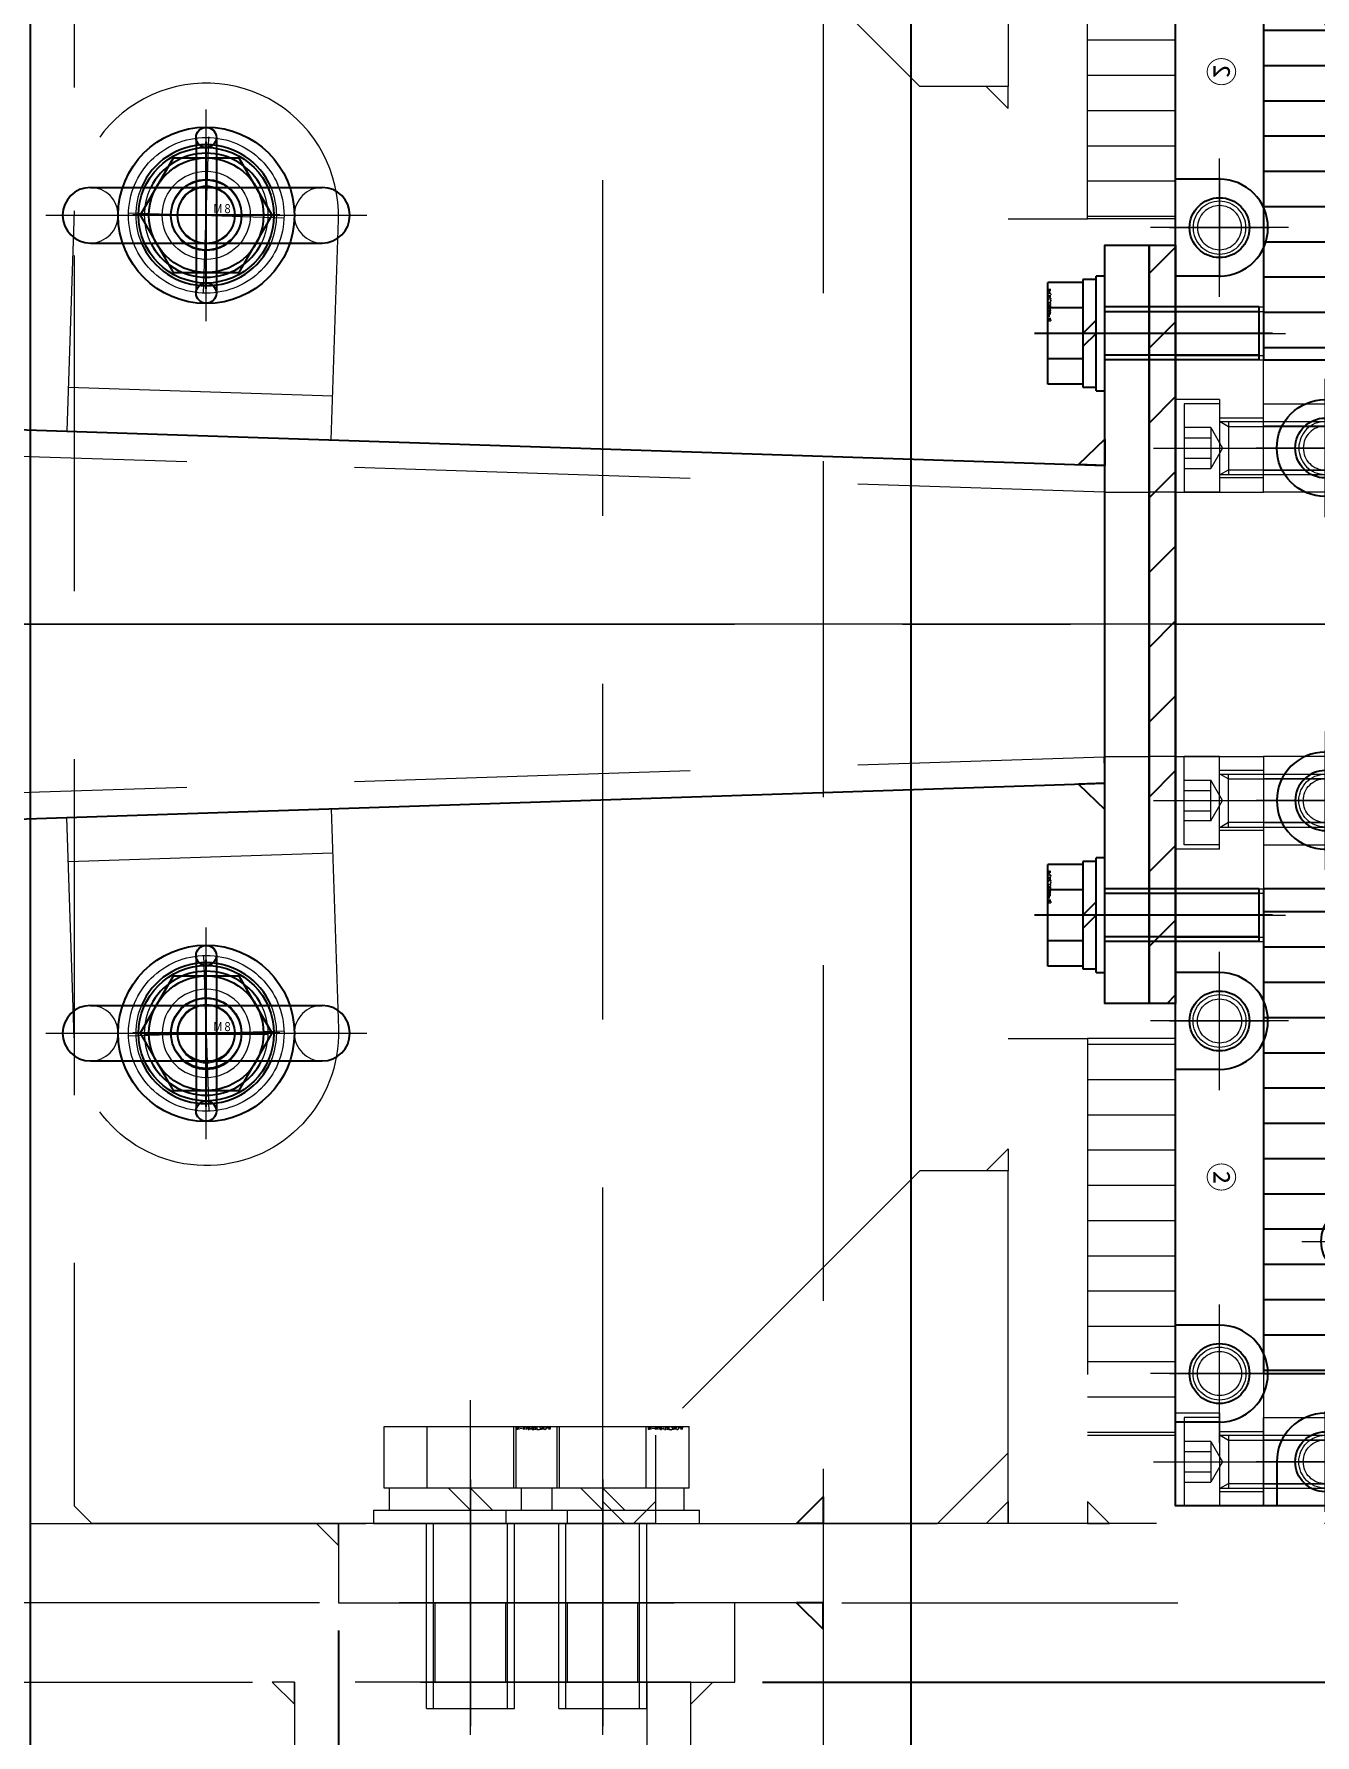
# Model space of a CAD drawing. Header units: millimetres. Extents: x -16130 to 36813, y -8099 to 27484.
# Drawn here: x 16764.8 to 16910.2, y 22060.7 to 22253.7 of the extents above; entities that cross this region are included whole.
import ezdxf

# ---------------------------------------------------------------- set-up
doc = ezdxf.new("R2010")
doc.units = ezdxf.units.MM
doc.header["$LTSCALE"] = 6
doc.header["$PDMODE"] = 99
doc.header["$PDSIZE"] = 1
doc.linetypes.add('CENTER2', pattern=[28.575, 19.05, -3.175, 3.175, -3.175])
doc.linetypes.add('HIDDEN', pattern=[9.525, 6.35, -3.175])
for name, color, linetype, lineweight in [('04_HIDDEN', 2, 'HIDDEN', 13), ('05_CENTER', 4, 'CENTER2', 13), ('08_DIM', 3, 'Continuous', 13)]:
    doc.layers.add(name, color=color, linetype=linetype, lineweight=lineweight)
doc.layers.add('10_DRAFT', color=8, linetype='Continuous', lineweight=0, plot=False)
doc.styles.add('KANJI0', font='txt.shx', dxfattribs={"width": 0.9, "height": 30, "bigfont": 'bigfont'})
doc.styles.add('KSS_TXT', font='txt.shx', dxfattribs={"bigfont": 'extfont2.shx'})
doc.styles.add('KSS_TXT_L', font='txt.shx', dxfattribs={"height": 3, "bigfont": 'extfont2.shx'})
doc.dimstyles.new('KSS_DIM', dxfattribs={"dimtxt": 3, "dimasz": 2.5, "dimexe": 1.25, "dimexo": 0.625, "dimtad": 1, "dimdsep": 46, "dimtxsty": 'KSS_TXT', "dimblk": 'OPEN30', "dimcen": 0, "dimazin": 2, "dimtfac": 0.75, "dimtmove": 0, "dimatfit": 3, "dimldrblk": 'OPEN30', "dimfxl": 1, "dimtolj": 1, "dimarcsym": 0})

# ---------------------------------------------------------------- blocks, each defined once
blk = doc.blocks.new('A$C430C706C_1_1')
at = {"color": 0}
blk.add_lwpolyline([(-1190, -20), (-10, -20), (-10, 80), (-1190, 80)], close=True, dxfattribs=at)
at = {"color": 3}
for points in [[(-498, 70), (-498, 67), (-498, 67), (-501, 70)], [(-489, 70), (-489, 67), (-489, 67), (-486, 70)]]:
    blk.add_lwpolyline(points, close=True, dxfattribs=at)
at = {"layer": '04_HIDDEN'}
for p, q in [((-1190, 70), (-10, 70)), ((-498, -20), (-498, 70)), ((-489, 70), (-489, -20))]:
    blk.add_line(p, q, dxfattribs=at)
at = {"layer": '05_CENTER'}
blk.add_line((-600, 85.93), (-600, -140.18), dxfattribs=at)
blk = doc.blocks.new('CHIC10c_1_1_1')
at = {"color": 0}
for p, q in [((-16.5, 4), (16.5, 4)), ((-16.5, -4), (16.5, -4))]:
    blk.add_line(p, q, dxfattribs=at)
for centre, radius, start, end in [((0, 0), 10, 23.5782, 156.4218), ((-16.5, 0), 4, 90, 270), ((16.5, 0), 4, 270, 90), ((0, 0), 10, 203.5782, 336.4218)]:
    blk.add_arc(centre, radius, start, end, dxfattribs=at)
at = {"layer": '04_HIDDEN', "color": 0}
for radius in [5, 4.1]:
    blk.add_circle((0, 0), radius, dxfattribs=at)
for centre, radius, start, end in [((-16.5, 0), 4, 270, 90), ((0, 0), 10, 156.4218, 203.5782), ((0, 0), 10, 336.4218, 23.5782), ((16.5, 0), 4, 90, 270)]:
    blk.add_arc(centre, radius, start, end, dxfattribs=at)
at = {"layer": '05_CENTER', "color": 0}
for p, q in [((0, -11.7), (0, 11.7)), ((-22.65, 0), (22.65, 0))]:
    blk.add_line(p, q, dxfattribs=at)
blk = doc.blocks.new('M6tz_1_1_1')
at = {"color": 0}
for radius in [3, 2.5]:
    blk.add_circle((0, 0), radius, dxfattribs=at)
at = {"layer": '05_CENTER'}
for p, q in [((0, -5.68), (0, 5.68)), ((5.68, 0), (-5.68, 0))]:
    blk.add_line(p, q, dxfattribs=at)
blk = doc.blocks.new('A$C30F740D0_1_1')
at = {"color": 0}
blk.add_lwpolyline([(13, -5), (-72, -5), (-72, 5), (13, 5)], close=True, dxfattribs=at)
at = {"layer": '04_HIDDEN'}
for p, q in [((-70.4, 5), (-70.4, 0)), ((-63.6, 5), (-63.6, 0)), ((-57, -5), (-57, 5)), ((-56.5, -5), (-56.5, 5)), ((-51.5, -5), (-51.5, 5)), ((-51, -5), (-51, 5)), ((4.6, 5), (4.6, 0)), ((11.4, 5), (11.4, 0)), ((-61.5, 0), (-72, 0)), ((2.5, 0), (13, 0)), ((-61.5, 0), (-61.5, -5)), ((2.5, 0), (2.5, -5))]:
    blk.add_line(p, q, dxfattribs=at)
at = {"layer": '05_CENTER'}
for p, q in [((-67, -7.5), (-67, 7.5)), ((-54, -7.5), (-54, 7.5)), ((8, -7.5), (8, 7.5))]:
    blk.add_line(p, q, dxfattribs=at)
for p in [(-42, 0), (-2, 0)]:
    blk.add_blockref('M6tz_1_1_1', p)
at = {"layer": '10_DRAFT', "style": 'KSS_TXT'}
blk.add_text('②', height=3, dxfattribs=at).set_placement((-25.95, -1.44))
blk = doc.blocks.new('A$C38AA5711_1_1')
at = {"color": 0}
blk.add_lwpolyline([(7, 5), (7, -5), (-43, -5), (-43, 5)], close=True, dxfattribs=at)
at = {"layer": '04_HIDDEN'}
for p, q in [((-43, 3), (-31, 3)), ((-43, 2.5), (-27, 2.5)), ((-31, 3), (-31, -3)), ((-27, 2.5), (-25.56, 0)), ((-27, 2.5), (-27, -2.5)), ((-25.56, 0), (-27, -2.5)), ((-43, -2.5), (-27, -2.5)), ((-43, -3), (-31, -3))]:
    blk.add_line(p, q, dxfattribs=at)
at = {"layer": '05_CENTER'}
blk.add_line((-45.19, 0), (-23.82, 0), dxfattribs=at)
for p in [(-36, 0), (-3, 0)]:
    blk.add_blockref('M6tz_1_1_1', p)
at = {"layer": '10_DRAFT', "style": 'KSS_TXT'}
blk.add_text('③', height=3, dxfattribs=at).set_placement((-19.63, -1.44))
blk = doc.blocks.new('M6Za_1_1_1')
at = {"color": 0}
for radius in [5.5, 3.4]:
    blk.add_circle((0, 0), radius, dxfattribs=at)
at = {"layer": '05_CENTER'}
for p, q in [((0, -7.84), (0, 7.84)), ((7.84, 0), (-7.84, 0))]:
    blk.add_line(p, q, dxfattribs=at)
blk = doc.blocks.new('A$C4B5A383E_1_1')
for p, q in [((0, 137.5), (-5, 137.5)), ((0, 126.5), (-5, 126.5)), ((0, 47.5), (-5, 47.5)), ((0, 36.5), (-5, 36.5)), ((0, 7.5), (-5, 7.5)), ((0, -3.5), (-5, -3.5)), ((6.5, -8), (6.5, -13))]:
    blk.add_line(p, q)
at = {"color": 0}
blk.add_lwpolyline([(-5, 187), (58, 187), (60, 185), (60, -11), (58, -13), (-5, -13)], close=True, dxfattribs=at)
for centre in [(0, 132), (0, 42), (0, 2), (12, -8)]:
    blk.add_circle(centre, 3.4, dxfattribs=at)
for centre, start, end in [((0, 132), 270, 90), ((0, 42), 270, 90), ((0, 2), 270, 90), ((12, -8), 0, 180)]:
    blk.add_arc(centre, 5.5, start, end, dxfattribs=at)
at = {"layer": '05_CENTER'}
for p, q in [((0, 124.16), (0, 139.84)), ((7.84, 132), (-7.84, 132)), ((0, 34.16), (0, 49.84)), ((7.84, 42), (-7.84, 42)), ((0, -5.84), (0, 9.84)), ((7.84, 2), (-7.84, 2)), ((19.84, -8), (4.16, -8))]:
    blk.add_line(p, q, dxfattribs=at)
at = {"layer": '10_DRAFT'}
blk.add_line((-5, 87), (60, 87), dxfattribs=at)
blk.add_blockref('M6Za_1_1_1', (12, 107))
at = {"xscale": -1, "rotation": 180}
blk.add_blockref('M6Za_1_1_1', (12, 67), dxfattribs=at)
blk = doc.blocks.new('A$C66604951_1_1')
at = {"color": 0}
blk.add_lwpolyline([(28, -5), (28, 5), (-7, 5), (-7, -5)], close=True, dxfattribs=at)
at = {"layer": '04_HIDDEN'}
for p, q in [((-7, 3), (5, 3)), ((-7, 2.5), (9, 2.5)), ((5, 3), (5, -3)), ((9, 2.5), (10.44, 0)), ((9, 2.5), (9, -2.5)), ((10.44, 0), (9, -2.5)), ((-7, -2.5), (9, -2.5)), ((-7, -3), (5, -3))]:
    blk.add_line(p, q, dxfattribs=at)
at = {"layer": '05_CENTER'}
blk.add_line((-9.19, 0), (12.18, 0), dxfattribs=at)
for p in [(0, 0), (23, 0)]:
    blk.add_blockref('M6tz_1_1_1', p)
at = {"layer": '10_DRAFT', "style": 'KSS_TXT'}
blk.add_text('①', height=3, dxfattribs=at).set_placement((7.53, -1.52))
blk = doc.blocks.new('CBS6-16b_1_1_1')
at = {"color": 0}
for p, q in [((-4, 5), (-4, -5)), ((0, 5), (-4, 5)), ((0, 5), (0, -5)), ((0, 3), (15.46, 3)), ((0.06, 3), (1, 2.46)), ((1, 3), (1, -3)), ((1, 2.46), (16, 2.46)), ((15.46, 3), (15.46, -3)), ((15.46, 3), (16, 2.46)), ((16, 2.46), (16, -2.46)), ((0, -3), (15.46, -3)), ((0.06, -3), (1, -2.46)), ((1, -2.46), (16, -2.46)), ((15.46, -3), (16, -2.46)), ((0, -5), (-4, -5))]:
    blk.add_line(p, q, dxfattribs=at)
at = {"layer": '04_HIDDEN', "color": 0}
for p, q in [((-1, 2.31), (-4, 2.31)), ((-1, 2.31), (0.33, 0)), ((-1, 2.31), (-1, -2.31)), ((-4, 1.15), (-1, 1.15)), ((-4, -1.15), (-1, -1.15)), ((0.33, 0), (-1, -2.31)), ((-4, -2.31), (-1, -2.31))]:
    blk.add_line(p, q, dxfattribs=at)
at = {"layer": '05_CENTER', "color": 0}
blk.add_line((-4.82, 0), (16.83, 0), dxfattribs=at)
blk = doc.blocks.new('A$C30C84D37_1_1')
at = {"rotation": 270}
blk.add_blockref('A$C4B5A383E_1_1', (-87, -5), dxfattribs=at)
at = {"layer": '04_HIDDEN'}
for name, p, rotation in [('A$C30F740D0_1_1', (-87, -5), 180), ('A$C38AA5711_1_1', (-95, -53), 270), ('A$C66604951_1_1', (-20, -17), 270)]:
    blk.add_blockref(name, p, dxfattribs=dict(at, rotation=rotation))
at = {"layer": '04_HIDDEN', "xscale": -1}
for name, p, rotation in [('A$C30F740D0_1_1', (87, -5), 180), ('A$C66604951_1_1', (20, -17), 90)]:
    blk.add_blockref(name, p, dxfattribs=dict(at, rotation=rotation))
at = {"layer": '04_HIDDEN', "color": 4, "rotation": 270}
for p in [(-95, -5), (20, -5)]:
    blk.add_blockref('CBS6-16b_1_1_1', p, dxfattribs=at)
at = {"layer": '04_HIDDEN', "color": 4, "xscale": -1, "rotation": 90}
blk.add_blockref('CBS6-16b_1_1_1', (-20, -5), dxfattribs=at)
blk = doc.blocks.new('A$C7DF95412_1_1')
at = {"color": 0}
blk.add_lwpolyline([(16, 146), (29.16, 146, 0.092024), (29.63, -36.5), (21, -34), (16, -34)], format="xyb", dxfattribs=at)
at = {"layer": '04_HIDDEN'}
for points in [[(-1, 31), (-1, 81), (-1, 81), (-29, 81), (-29, 146), (16, 146)], [(16, -34), (-29, -34), (-29, 31), (-1, 31)]]:
    blk.add_lwpolyline(points, dxfattribs=at)
for centre, radius in [((1, 112), 7.75), ((1, 0), 8)]:
    blk.add_circle(centre, radius, dxfattribs=at)
at = {"layer": '05_CENTER'}
for p, q in [((1, 99.52), (1, 124.48)), ((13.48, 112), (-11.48, 112)), ((1, -11.85), (1, 11.85)), ((12.85, 0), (-10.85, 0))]:
    blk.add_line(p, q, dxfattribs=at)
blk = doc.blocks.new('A$C37143960_1_1')
h = blk.add_hatch()
h.set_pattern_fill('_USER', color=3, scale=6, angle=45, pattern_type=0)
h.set_pattern_definition([(45, (-8147.3205, -26515.7115), (-4.2426407, 4.2426407), [])])
h.paths.add_polyline_path([(28.23, 41), (21.23, 41), (-1, 41), (-1, 31), (-29, 31), (-29, -34), (-23.96, -34), (30.61, 5.34, -0.018561)])
h.paths.add_polyline_path([(-7, 0, -1), (9, 0, -1)], flags=16)
h.paths.add_polyline_path([(30.61, 5.34), (-23.96, -34), (16, -34), (21, -34), (37.24, -39, -0.022725)])
at = {"color": 0}
blk.add_lwpolyline([(16, -34), (21, -34), (37.24, -39, -0.040893), (28.23, 41)], format="xyb", dxfattribs=at)
blk.add_lwpolyline([(28.23, 41), (21.23, 41)], dxfattribs=at)
at = {"layer": '04_HIDDEN'}
blk.add_lwpolyline([(21.23, 41), (-1, 41), (-1, 31), (-29, 31), (-29, -34), (16, -34)], dxfattribs=at)
blk.add_circle((1, 0), 8, dxfattribs=at)
at = {"layer": '05_CENTER'}
for p, q in [((1, -11.85), (1, 11.85)), ((12.85, 0), (-10.85, 0))]:
    blk.add_line(p, q, dxfattribs=at)
blk = doc.blocks.new('A$C10B16660_1_1')
h = blk.add_hatch()
h.set_pattern_fill('_USER', color=3, scale=6, angle=135, pattern_type=0)
h.set_pattern_definition([(135, (-8147.3205, -26627.7115), (-4.2426407, -4.2426407), [])])
h.paths.add_polyline_path([(31.2, 34), (16, 34), (-29, 34), (-29, -26.28), (-0.03, -7.68, -0.375691), (-6.75, 0, -1), (8.75, 0), (11.93, 0), (27.5, 10.76, -0.01166)])
h.paths.add_polyline_path([(27.5, 10.76), (8.41, -2.26, -0.36737), (-0.03, -7.68), (-29, -26.28), (-29, -31), (-1, -31), (-1, -41), (21.22, -41), (23.23, -41, -0.026078)])
at = {"color": 0}
blk.add_lwpolyline([(16, 34), (31.2, 34)], dxfattribs=at)
blk.add_lwpolyline([(31.2, 34, 0.037917), (23.23, -41), (21.23, -41)], format="xyb", dxfattribs=at)
at = {"layer": '04_HIDDEN'}
blk.add_lwpolyline([(21.22, -41), (-1, -41), (-1, -31), (-29, -31), (-29, 34), (16, 34)], dxfattribs=at)
blk.add_circle((1, 0), 7.75, dxfattribs=at)
at = {"layer": '05_CENTER'}
for p, q in [((1, -12.48), (1, 12.48)), ((13.48, 0), (-11.48, 0))]:
    blk.add_line(p, q, dxfattribs=at)
blk = doc.blocks.new('A$C52D442D9_1_1')
for name, p in [('A$C10B16660_1_1', (0, 112)), ('A$C37143960_1_1', (0, 0))]:
    blk.add_blockref(name, p)
blk = doc.blocks.new('A$C26060D46_1_1')
at = {"color": 0}
blk.add_lwpolyline([(-29, -31), (-29, 34), (29.17, 34, 0.045027), (21, -55.5), (-1, -55.5), (-1, -31)], format="xyb", close=True, dxfattribs=at)
blk.add_circle((1, 0), 7.75, dxfattribs=at)
at = {"layer": '05_CENTER'}
for p, q in [((1, -12.48), (1, 12.48)), ((13.48, 0), (-11.48, 0))]:
    blk.add_line(p, q, dxfattribs=at)
blk = doc.blocks.new('A$C34824575_1_1')
at = {"color": 0}
blk.add_lwpolyline([(-1, 55.5), (21, 55.5, 0.046301), (29.63, -36.5), (21, -34), (-29, -34), (-29, 31), (-1, 31)], format="xyb", close=True, dxfattribs=at)
blk.add_circle((1, 0), 8, dxfattribs=at)
at = {"layer": '05_CENTER'}
for p, q in [((1, -11.85), (1, 11.85)), ((12.85, 0), (-10.85, 0))]:
    blk.add_line(p, q, dxfattribs=at)
blk = doc.blocks.new('A$C653B0559_1_1')
for name, p in [('A$C26060D46_1_1', (0, 112)), ('A$C34824575_1_1', (0, 0))]:
    blk.add_blockref(name, p)
blk = doc.blocks.new('A$C246321F0_1_1_1')
h = blk.add_hatch()
h.set_pattern_fill('_USER', color=3, scale=4, pattern_type=0)
h.set_pattern_definition([(0, (19.958, -250.0903), (0, 4), [])])
h.paths.add_polyline_path([(10, -55), (0, -55), (0, 0), (10, 0)])
at = {"color": 3}
blk.add_lwpolyline([(10, 0), (0, 0), (0, -55), (10, -55)], close=True, dxfattribs=at)
blk = doc.blocks.new('A$C63EF3D9D_1_1')
for name, p, rotation in [('A$C246321F0_1_1_1', (-29, 29), 90.00000000000006), ('A$C246321F0_1_1_1', (86, 29), 90.00000000000006), ('A$C52D442D9_1_1', (0, 0), 270), ('A$C7DF95412_1_1', (0, 0), 270)]:
    blk.add_blockref(name, p, dxfattribs=dict(rotation=rotation))
at = {"layer": '04_HIDDEN', "rotation": 270}
blk.add_blockref('A$C653B0559_1_1', (0, 0), dxfattribs=at)
blk = doc.blocks.new('A$C3ABD0B1F_1_1')
at = {"rotation": 90}
for name, p in [('A$C30C84D37_1_1', (-570, 0)), ('A$C63EF3D9D_1_1', (-521, -56))]:
    blk.add_blockref(name, p, dxfattribs=at)
at = {"color": 4}
for p in [(-533, 70), (-533, -70)]:
    blk.add_blockref('CHIC10c_1_1_1', p, dxfattribs=at)
blk = doc.blocks.new('A$C09AF2F59_1_1')
at = {"color": 0}
blk.add_lwpolyline([(25, 15), (0, 15, 1), (0, -15), (25, -15)], format="xyb", close=True, dxfattribs=at)
blk.add_circle((0, 0), 5, dxfattribs=at)
at = {"layer": '04_HIDDEN'}
blk.add_line((20, -15), (20, 15), dxfattribs=at)
at = {"layer": '05_CENTER'}
for p, q in [((0, -8.89), (0, 8.89)), ((8.89, 0), (-8.89, 0))]:
    blk.add_line(p, q, dxfattribs=at)
blk = doc.blocks.new('A$C1AE7797E_1_1_1')
at = {"color": 0}
for p, q in [((-489.91, 34), (-5, 18.02)), ((-489.91, -34), (-5, -18.02))]:
    blk.add_line(p, q, dxfattribs=at)
blk.add_lwpolyline([(0, -43), (-5, -43), (-5, 43), (0, 43)], close=True, dxfattribs=at)
at = {"color": 3}
for points in [[(-5, 18.02), (-7.99, 18.12), (-7.99, 18.12), (-5, 21.02)], [(-5, -18.02), (-7.99, -18.12), (-7.99, -18.12), (-5, -21.02)]]:
    blk.add_lwpolyline(points, close=True, dxfattribs=at)
at = {"layer": '04_HIDDEN'}
for p, q in [((-490, 31), (-5.09, 15.03)), ((-5, 18.02), (-5.09, 15.03)), ((-5, 15), (0, 15)), ((-490, -31), (-5.09, -15.03)), ((-5, -18.02), (-5.09, -15.03)), ((-5, -15), (0, -15))]:
    blk.add_line(p, q, dxfattribs=at)
at = {"layer": '05_CENTER'}
for p, q in [((-10.64, 33), (5.49, 33)), ((-504.23, 0), (2.46, 0)), ((-10.64, -33), (5.49, -33))]:
    blk.add_line(p, q, dxfattribs=at)
at = {"layer": '04_HIDDEN', "rotation": 268.1130373985578}
blk.add_blockref('A$C09AF2F59_1_1', (-107, 46.4), dxfattribs=at)
at = {"layer": '04_HIDDEN', "xscale": -0.9999999999999999, "rotation": 271.8869626014422}
blk.add_blockref('A$C09AF2F59_1_1', (-107, -46.4), dxfattribs=at)
blk = doc.blocks.new('A$C3DDA7359_1_1')
at = {"color": 0, "linetype": 'CENTER2'}
blk.add_line((0, -19), (0, 8), dxfattribs=at)
at = {"color": 0}
for p, q in [((-5.77, 2.5), (-5.77, 6.5)), ((-5.77, 6.5), (5.77, 6.5)), ((-2.89, 2.5), (-2.89, 6.5)), ((2.89, 2.5), (2.89, 6.5)), ((5.77, 2.5), (5.77, 6.5)), ((-6.1, 2.5), (-6.1, 1)), ((6.1, 2.5), (-6.1, 2.5)), ((0, 1), (-1.5, 2.5)), ((0, 2.5), (1.5, 1)), ((6.1, 1), (6.1, 2.5)), ((-6.5, 1), (6.5, 1)), ((-6.5, 1), (-6.5, 0)), ((6.5, 0), (6.5, 1)), ((-6.5, 0), (6.5, 0))]:
    blk.add_line(p, q, dxfattribs=at)
at = {"color": 0, "linetype": 'HIDDEN'}
for p, q in [((-3, -17.5), (-3, 0)), ((-2.46, -17.5), (-2.46, 0)), ((2.46, -17.5), (2.46, 0)), ((3, -17.5), (3, 0)), ((-3, -17.5), (3, -17.5))]:
    blk.add_line(p, q, dxfattribs=at)
at = {"layer": '10_DRAFT', "style": 'KSS_TXT_L'}
blk.add_text('BT-M6x20L,SW,PW', height=0.3, dxfattribs=at).set_placement((1.37, 6.16))
blk = doc.blocks.new('A$C64364127_1_1')
h = blk.add_hatch()
h.set_pattern_fill('_USER', color=3, scale=6, angle=225, pattern_type=0)
h.set_pattern_definition([(225, (25918.403, -9768.5576), (4.2426407, -4.2426407), [])])
h.paths.add_polyline_path([(-3, 43), (-3, 33), (0, 33), (0, 43)])
h.paths.add_polyline_path([(-3, 33), (-3, 15), (0, 15), (0, 33)])
h.paths.add_polyline_path([(-3, 15), (-3, 0), (0, 0), (0, 15)])
h.paths.add_polyline_path([(-3, 0), (-3, -15), (0, -15), (0, 0)])
h.paths.add_polyline_path([(-3, -15), (-3, -33), (0, -33), (0, -15)])
h.paths.add_polyline_path([(-3, -33), (-3, -43), (0, -43), (0, -33)])
at = {"color": 0}
blk.add_lwpolyline([(0, -43), (-3, -43), (-3, 43), (0, 43)], close=True, dxfattribs=at)
at = {"layer": '04_HIDDEN', "color": 0}
for p, q in [((-3, 15), (0, 15)), ((-3, -15), (0, -15))]:
    blk.add_line(p, q, dxfattribs=at)
at = {"layer": '05_CENTER'}
for p, q in [((-8.64, 33), (5.49, 33)), ((-8.64, -33), (5.49, -33))]:
    blk.add_line(p, q, dxfattribs=at)
at = {"layer": '10_DRAFT'}
blk.add_line((-3, 0), (0, 0), dxfattribs=at)
blk = doc.blocks.new('A$C4803593E_1_1')
blk.add_blockref('A$C1AE7797E_1_1_1', (-3, -33))
at = {"color": 3, "rotation": 180}
blk.add_blockref('A$C64364127_1_1', (-3, -33), dxfattribs=at)
at = {"rotation": 90}
for p in [(-8, 0), (-8, -66)]:
    blk.add_blockref('A$C3DDA7359_1_1', p, dxfattribs=at)
blk = doc.blocks.new('M8Tz_1_1_1')
at = {"color": 0}
for radius in [4, 3.25]:
    blk.add_circle((0, 0), radius, dxfattribs=at)
at = {"layer": '05_CENTER'}
for p, q in [((0, -6.92), (0, 6.92)), ((6.92, 0), (-6.92, 0))]:
    blk.add_line(p, q, dxfattribs=at)
blk = doc.blocks.new('A$C1F5678C5_1_1')
at = {"color": 0}
for p, q in [((15, 212), (43, 212)), ((43, 212), (45, 210)), ((45, 11), (45, 210))]:
    blk.add_line(p, q, dxfattribs=at)
blk.add_lwpolyline([(-135, 221), (-135, 212), (15, 212), (15, 221)], close=True, dxfattribs=at)
at = {"color": 3}
for points in [[(15, 212), (17.5, 212), (17.5, 212), (15, 214.5)], [(-70, 212), (-72.5, 212), (-72.5, 212), (-70, 209.5)], [(-61, 212), (-58.5, 212), (-58.5, 212), (-61, 209.5)], [(-21, 212), (-18.5, 212), (-18.5, 212), (-21, 209.5)], [(-15, 212), (-17.5, 212), (-17.5, 212), (-15, 209.5)], [(-61, 172), (-58.5, 172), (-58.5, 172), (-61, 169.5)], [(-61, 49), (-58.5, 49), (-58.5, 49), (-61, 51.5)]]:
    blk.add_lwpolyline(points, close=True, dxfattribs=at)
at = {"layer": '04_HIDDEN'}
blk.add_line((-15, 212), (-15, 9), dxfattribs=at)
for points in [[(-70, 157), (-70, 212), (-61, 212), (-61, 157)], [(-70, 64), (-70, 9), (-61, 9), (-61, 64)]]:
    blk.add_lwpolyline(points, close=True, dxfattribs=at)
for points in [[(-21, 212), (-53, 212), (-61, 204), (-61, 172), (-51, 172), (-21, 202), (-21, 212)], [(-21, 9), (-53, 9), (-61, 17), (-61, 49), (-51, 49), (-21, 19), (-21, 9)]]:
    blk.add_lwpolyline(points, dxfattribs=at)
at = {"layer": '05_CENTER'}
for p, q in [((-15, 207), (-15, 226)), ((0, 207), (0, 226)), ((-140.25, 110), (49.1, 110))]:
    blk.add_line(p, q, dxfattribs=at)
at = {"layer": '04_HIDDEN', "xscale": -1, "rotation": 180}
blk.add_blockref('M8Tz_1_1_1', (30, 156.5), dxfattribs=at)
at = {"layer": '04_HIDDEN'}
blk.add_blockref('M8Tz_1_1_1', (30, 63.5), dxfattribs=at)
blk = doc.blocks.new('A$C00BE3D68_1_1')
h = blk.add_hatch()
h.set_pattern_fill('_USER', color=3, scale=4, angle=90, pattern_type=0)
h.set_pattern_definition([(90, (-21635.0555, -19974.697), (-4, 2e-16), [])])
h.paths.add_polyline_path([(0, 10), (0, 0), (45, 0), (45, 10)])
at = {"color": 3}
blk.add_lwpolyline([(0, 0), (45, 0), (45, 10), (0, 10)], close=True, dxfattribs=at)
blk = doc.blocks.new('A$C3CA20141_1_1')
blk.add_blockref('A$C1F5678C5_1_1', (80, -65))
at = {"rotation": 90}
blk.add_blockref('A$C00BE3D68_1_1', (10, 92), dxfattribs=at)
at = {"xscale": -1, "rotation": 89.99999999999999}
blk.add_blockref('A$C00BE3D68_1_1', (10, -1), dxfattribs=at)
blk = doc.blocks.new('A$C7AFA21F4_1_1_1_1')
at = {"color": 0, "linetype": 'CENTER2'}
blk.add_line((0, -24), (0, 14), dxfattribs=at)
at = {"color": 0}
for p, q in [((-9.81, 11), (9.81, 11)), ((-9.81, 4), (-9.81, 11)), ((-4.91, 4), (-4.91, 11)), ((4.91, 4), (4.91, 11)), ((9.81, 4), (9.81, 11)), ((9.81, 4), (-9.81, 4)), ((-9.25, 4), (-9.25, 1.5)), ((0, 1.5), (-2.5, 4)), ((0, 4), (2.5, 1.5)), ((9.25, 1.5), (9.25, 4)), ((-11, 1.5), (11, 1.5)), ((-11, 1.5), (-11, 0)), ((-11, 0), (11, 0)), ((11, 0), (11, 1.5))]:
    blk.add_line(p, q, dxfattribs=at)
at = {"color": 0, "linetype": 'HIDDEN'}
for p, q in [((-5, -21), (-5, 0)), ((-4.19, -21), (-4.19, 0)), ((4.19, -21), (4.19, 0)), ((5, -21), (5, 0)), ((-5, -21), (5, -21))]:
    blk.add_line(p, q, dxfattribs=at)
at = {"layer": '10_DRAFT', "style": 'KSS_TXT_L'}
blk.add_text('BT-M10x25L,SW,PW', height=0.3, dxfattribs=at).set_placement((5.1, 10.66))
blk = doc.blocks.new('A$C30C75216_1_1')
at = {"color": 0}
for p, q in [((-40, -22.65), (-40, -65.35)), ((-40, -22.65), (-35, -22.65)), ((-40, -65.35), (-24.65, -65.35))]:
    blk.add_line(p, q, dxfattribs=at)
for points in [[(-135, -9), (15, -9), (15, 0), (-135, 0)], [(-135, 0), (-135, 0), (-135, -9), (-135, -9)]]:
    blk.add_lwpolyline(points, dxfattribs=at)
at = {"color": 3}
for points in [[(-35, -9), (-37.5, -9), (-37.5, -9), (-35, -11.5)], [(10, -9), (12.5, -9), (12.5, -9), (10, -11.5)], [(5, -25.45), (5, -27.95), (5, -27.95), (2.5, -25.45)], [(5, -62.55), (5, -60.05), (5, -60.05), (2.5, -62.55)]]:
    blk.add_lwpolyline(points, close=True, dxfattribs=at)
at = {"color": 0}
blk.add_lwpolyline([(10, -9), (-35, -9), (-35, -55), (-15, -75), (10, -75)], close=True, dxfattribs=at)
at = {"layer": '04_HIDDEN'}
for p, q in [((-5, -9), (-5, 0)), ((-4, -9), (-4, 0)), ((4, -9), (4, 0)), ((5, -9), (5, 0)), ((-20, -9), (-20, 0)), ((-19, -9), (-19, 0)), ((-11, -9), (-11, 0)), ((-10, -9), (-10, 0)), ((5, -9), (5, -75)), ((5, -22.65), (-35, -22.65)), ((-40, -25.45), (5, -25.45)), ((-40, -62.55), (5, -62.55)), ((-24.65, -65.35), (5, -65.35))]:
    blk.add_line(p, q, dxfattribs=at)
at = {"layer": '05_CENTER'}
for p, q in [((-15, 5), (-15, -14)), ((0, 5), (0, -14)), ((-45, -44), (10, -44))]:
    blk.add_line(p, q, dxfattribs=at)
blk = doc.blocks.new('A$C3EDC0159_1_1')
at = {"layer": '10_DRAFT'}
blk.add_line((0, 45), (0, -46), dxfattribs=at)
at = {"rotation": 180}
blk.add_blockref('A$C3CA20141_1_1', (0, 45), dxfattribs=at)
blk.add_blockref('A$C30C75216_1_1', (-65, -111))
at = {"layer": '04_HIDDEN'}
for p in [(-80, -102), (-65, -102)]:
    blk.add_blockref('A$C7AFA21F4_1_1_1_1', p, dxfattribs=at)
blk = doc.blocks.new('_Open30')
at = {"color": 0, "linetype": 'ByBlock', "lineweight": -2}
for p, q in [((-1, 0.268), (0, 0)), ((0, 0), (-1, -0.268)), ((0, 0), (-1, 0))]:
    blk.add_line(p, q, dxfattribs=at)
blk = doc.blocks.new('*D1993')
at = {"layer": '08_DIM', "color": 0, "lineweight": -2, "transparency": 16777216}
for p, q in [((16872.51, 22786.69), (17111.2, 22786.69)), ((17104.95, 22774.19), (17104.95, 21599.19)), ((16872.51, 21586.69), (17111.2, 21586.69))]:
    blk.add_line(p, q, dxfattribs=at)
at = {"layer": 'Defpoints', "color": 0, "transparency": 16777216}
for p in [(16869.38, 22786.69), (16869.38, 21586.69), (17104.95, 21586.69)]:
    blk.add_point(p, dxfattribs=at)
at = {"layer": '08_DIM', "color": 0, "lineweight": -2, "transparency": 16777216, "xscale": 12.5, "yscale": 12.5, "zscale": 12.5}
for p, rotation in [((17104.95, 22786.69), 90), ((17104.95, 21586.69), 270)]:
    blk.add_blockref('_Open30', p, dxfattribs=dict(at, rotation=rotation))
at = {"layer": '08_DIM', "color": 0, "transparency": 16777216, "insert": (17094.32, 22186.69), "char_height": 15, "attachment_point": 5, "rotation": 90, "style": 'KSS_TXT'}
blk.add_mtext('\\A1;1200', dxfattribs=at)
blk = doc.blocks.new('*D2023')
at = {"layer": '08_DIM', "color": 0, "lineweight": -2, "transparency": 16777216}
for p, q in [((17034.04, 22088.19), (17034.04, 22100.69)), ((16952.51, 22075.69), (17040.29, 22075.69)), ((17034.04, 22075.69), (17034.04, 22066.69)), ((16847.51, 22066.69), (17040.29, 22066.69)), ((17034.04, 22054.19), (17034.04, 22025.44))]:
    blk.add_line(p, q, dxfattribs=at)
at = {"layer": 'Defpoints', "color": 0, "transparency": 16777216}
for p in [(16949.38, 22075.69), (16844.38, 22066.69), (17034.04, 22066.69)]:
    blk.add_point(p, dxfattribs=at)
at = {"layer": '08_DIM', "color": 0, "lineweight": -2, "transparency": 16777216, "xscale": 12.5, "yscale": 12.5, "zscale": 12.5}
for p, rotation in [((17034.04, 22075.69), 270), ((17034.04, 22066.69), 90)]:
    blk.add_blockref('_Open30', p, dxfattribs=dict(at, rotation=rotation))
at = {"layer": '08_DIM', "color": 0, "transparency": 16777216, "insert": (17023.41, 22033.56), "char_height": 15, "attachment_point": 5, "rotation": 90, "style": 'KSS_TXT'}
blk.add_mtext('\\A1;9', dxfattribs=at)
blk = doc.blocks.new('*D2075')
at = {"layer": '08_DIM', "color": 0, "lineweight": -2, "transparency": 16777216}
for p, q in [((15934.38, 22132.38), (15934.38, 21757.6)), ((16799.38, 22072.56), (16799.38, 21757.6)), ((16786.88, 21763.85), (15946.88, 21763.85))]:
    blk.add_line(p, q, dxfattribs=at)
at = {"layer": 'Defpoints', "color": 0, "transparency": 16777216}
for p in [(15934.38, 22135.5), (16799.38, 22075.69), (15934.38, 21763.85)]:
    blk.add_point(p, dxfattribs=at)
at = {"layer": '08_DIM', "color": 0, "lineweight": -2, "transparency": 16777216, "xscale": 12.5, "yscale": 12.5, "zscale": 12.5, "rotation": 180}
blk.add_blockref('_Open30', (15934.38, 21763.85), dxfattribs=at)
at = {"layer": '08_DIM', "color": 0, "lineweight": -2, "transparency": 16777216, "xscale": 12.5, "yscale": 12.5, "zscale": 12.5}
blk.add_blockref('_Open30', (16799.38, 21763.85), dxfattribs=at)
at = {"layer": '08_DIM', "color": 0, "transparency": 16777216, "insert": (16366.88, 21774.48), "char_height": 15, "attachment_point": 5, "style": 'KSS_TXT'}
blk.add_mtext('\\A1;865', dxfattribs=at)
blk = doc.blocks.new('*D2163')
at = {"layer": '08_DIM', "color": 0, "lineweight": -2, "transparency": 16777216}
for p, q in [((16799.38, 22072.56), (16799.38, 21757.6)), ((16949.38, 22072.56), (16949.38, 21757.6)), ((16811.88, 21763.85), (16936.88, 21763.85))]:
    blk.add_line(p, q, dxfattribs=at)
at = {"layer": 'Defpoints', "color": 0, "transparency": 16777216}
for p in [(16799.38, 22075.69), (16949.38, 22075.69), (16949.38, 21763.85)]:
    blk.add_point(p, dxfattribs=at)
at = {"layer": '08_DIM', "color": 0, "lineweight": -2, "transparency": 16777216, "xscale": 12.5, "yscale": 12.5, "zscale": 12.5, "rotation": 180}
blk.add_blockref('_Open30', (16799.38, 21763.85), dxfattribs=at)
at = {"layer": '08_DIM', "color": 0, "lineweight": -2, "transparency": 16777216, "xscale": 12.5, "yscale": 12.5, "zscale": 12.5}
blk.add_blockref('_Open30', (16949.38, 21763.85), dxfattribs=at)
at = {"layer": '08_DIM', "color": 0, "transparency": 16777216, "insert": (16874.38, 21774.48), "char_height": 15, "attachment_point": 5, "style": 'KSS_TXT'}
blk.add_mtext('\\A1;150', dxfattribs=at)
blk = doc.blocks.new('A$C4F21209C_1_1')
at = {"color": 0}
for p, q in [((-13.15, 3.15), (13.15, 3.15)), ((-13.15, -3.15), (13.15, -3.15))]:
    blk.add_line(p, q, dxfattribs=at)
for centre, radius, start, end in [((0, 0), 8, 23.188, 156.812), ((0, 0), 7.03, 26.6296, 153.3704), ((-13.15, 0), 3.15, 90, 270), ((13.15, 0), 3.15, 270, 90), ((0, 0), 8, 203.188, 336.812), ((0, 0), 7.03, 206.6296, 333.3704)]:
    blk.add_arc(centre, radius, start, end, dxfattribs=at)
at = {"layer": '04_HIDDEN', "color": 0}
for radius in [4, 3.25]:
    blk.add_circle((0, 0), radius, dxfattribs=at)
for centre, radius, start, end in [((-13.15, 0), 3.15, 270, 90), ((0, 0), 8, 156.812, 203.188), ((0, 0), 7.03, 153.3704, 206.6296), ((0, 0), 7.03, 333.3704, 26.6296), ((0, 0), 8, 336.812, 23.188), ((13.15, 0), 3.15, 90, 270)]:
    blk.add_arc(centre, radius, start, end, dxfattribs=at)
at = {"layer": '05_CENTER', "color": 0}
for p, q in [((0, -9.44), (0, 9.44)), ((-18.21, 0), (18.21, 0))]:
    blk.add_line(p, q, dxfattribs=at)
blk = doc.blocks.new('AWU20-100c_1_1')
at = {"color": 0}
for p, q in [((-1.15, 8.83), (-1.15, -8.83)), ((1.15, 8.83), (1.15, -8.83))]:
    blk.add_line(p, q, dxfattribs=at)
for centre, radius in [((0, 0), 10), ((0, 8.83), 1.15), ((0, 0), 7.68), ((0, -8.83), 1.15)]:
    blk.add_circle(centre, radius, dxfattribs=at)
at = {"layer": '05_CENTER', "color": 0}
for p, q in [((0, -12), (0, 12)), ((-12, 0), (12, 0))]:
    blk.add_line(p, q, dxfattribs=at)
blk.add_circle((0, 0), 8.83, dxfattribs=at)
blk = doc.blocks.new('M8Nv_1_1_1_1')
at = {"color": 0, "linetype": 'CENTER2'}
for p, q in [((0, -8.34), (0, 8.34)), ((8.34, 0), (-8.34, 0))]:
    blk.add_line(p, q, dxfattribs=at)
at = {"color": 0}
for p, q in [((-3.75, 6.49), (-7.5, 0)), ((-3.75, 6.49), (-7.5, 0)), ((3.75, 6.49), (-3.75, 6.49)), ((3.75, 6.49), (-3.75, 6.49)), ((7.5, 0), (3.75, 6.49)), ((7.5, 0), (3.75, 6.49)), ((-7.5, 0), (-3.75, -6.49)), ((-7.5, 0), (-3.75, -6.49)), ((3.75, -6.49), (7.5, 0)), ((3.75, -6.49), (7.5, 0)), ((-3.75, -6.49), (3.75, -6.49)), ((-3.75, -6.49), (3.75, -6.49))]:
    blk.add_line(p, q, dxfattribs=at)
for radius in [6.5, 4, 3.25]:
    blk.add_circle((0, 0), radius, dxfattribs=at)
at = {"color": 0, "style": 'KANJI0', "width": 0.82}
blk.add_text('Ｍ８', height=1, dxfattribs=at).set_placement((0.76, 0.14))
at = {"layer": '10_DRAFT', "style": 'KANJI0', "width": 0.82}
blk.add_text('Ｍ８', height=1, dxfattribs=at).set_placement((0.76, 0.14))
blk = doc.blocks.new('A$C08BF7EBC_1_1')
at = {"color": 4}
for name, p in [('AWU20-100c_1_1', (0, 0)), ('A$C4F21209C_1_1', (0, 0.01))]:
    blk.add_blockref(name, p, dxfattribs=at)
blk.add_blockref('M8Nv_1_1_1_1', (0, 0.01))

msp = doc.modelspace()

# ---------------------------------------------------------------- block references
at = {"rotation": 270}
msp.add_blockref('A$C430C706C_1_1', (16784.38354, 21586.68883), dxfattribs=at)
for name, p in [('A$C3ABD0B1F_1_1', (17464.38354, 22186.68883)), ('A$C4803593E_1_1', (16894.38329, 22219.68883)), ('A$C08BF7EBC_1_1', (16784.38329, 22233.08732)), ('A$C08BF7EBC_1_1', (16784.38329, 22140.29033))]:
    msp.add_blockref(name, p)
at = {"layer": '04_HIDDEN'}
msp.add_blockref('A$C3EDC0159_1_1', (16894.38329, 22186.68883), dxfattribs=at)

# ---------------------------------------------------------------- dimensions: what is measured, and where the dimension line sits
at = {"layer": '08_DIM'}
for base, p1, p2, picture, middle in [((17104.94633, 21586.68883), (16869.38354, 22786.68883), (16869.38354, 21586.68883), '*D1993', (17094.32133, 22186.68883)), ((17034.03526, 22066.68883), (16949.38329, 22075.68883), (16844.38329, 22066.68883), '*D2023', (17023.41026, 22033.56383))]:
    dim = msp.add_linear_dim(base=base, p1=p1, p2=p2, angle=90, dimstyle='KSS_DIM', override={"dimscale": 5}, dxfattribs=at)
    dim.commit()
    dim.dimension.update_dxf_attribs({"geometry": picture, "text_midpoint": middle})
for base, p2, picture, middle in [((15934.38329, 21763.84957), (15934.38329, 22135.50224), '*D2075', (16366.88329, 21774.48499)), ((16949.38329, 21763.84957), (16949.38329, 22075.68883), '*D2163', (16874.38329, 21774.48499))]:
    dim = msp.add_linear_dim(base=base, p1=(16799.38329, 22075.68883), p2=p2, dimstyle='KSS_DIM', override={"dimscale": 5}, dxfattribs=at)
    dim.commit()
    dim.dimension.update_dxf_attribs({"geometry": picture, "text_midpoint": middle})

doc.saveas('drawing.dxf')
